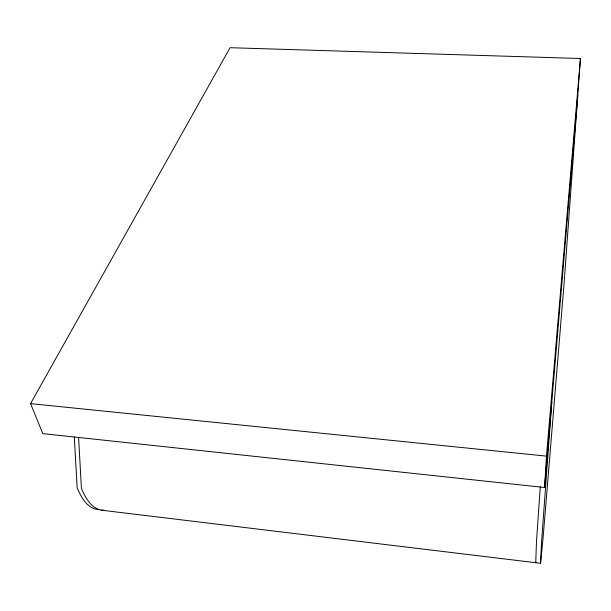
<?xml version="1.0" encoding="UTF-8"?>
<svg xmlns="http://www.w3.org/2000/svg" width="611" height="611" viewBox="0 0 611 611"><rect width="100%" height="100%" fill="white"/><g stroke="black" fill="none" stroke-linecap="round" stroke-linejoin="round"><path stroke-width="0.92" d="M544.546 487.502L546.471 456.134L580.45 58.503L230.08 47.704L30.55 403.634L42.793 433.619L544.546 487.502L577.792 95.522M540.277 486.761L536.473 541.682L535.74 562.716L535.954 562.143M580.45 58.503L564.259 281.205L543.003 538.887L540.544 563.296L101.22 510.154C90.779 507.84 85.227 497.407 81.416 488.349L78.598 437.4M551.802 402.023L541.529 542.278L540.544 563.296M101.22 510.154L103.939 510.147M98.959 509.658C87.488 509.085 81.141 497.217 77.154 487.845L74.282 436.934M30.55 403.634L546.471 456.134"/></g></svg>
